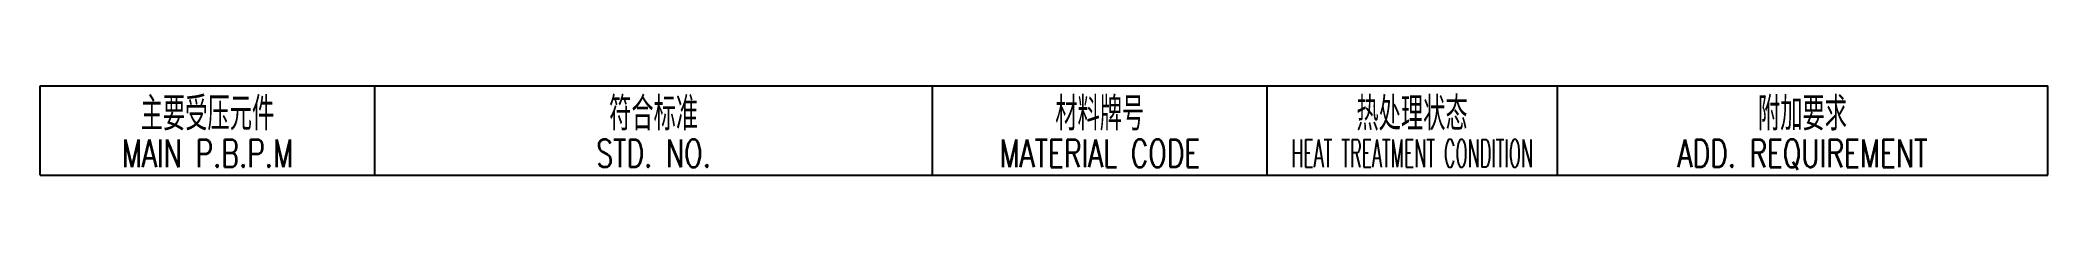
# Model space of a CAD drawing. Extents: x -180 to 0, y 26 to 34.
import ezdxf
from ezdxf.enums import TextEntityAlignment as Align

# ---------------------------------------------------------------- set-up
doc = ezdxf.new("R2010")
doc.units = 0
doc.header["$MEASUREMENT"] = 0
doc.layers.get('0').update_dxf_attribs({"linetype": 'CONTINUOUS'})
doc.styles.add('STADHLSD', font='romans.shx', dxfattribs={"width": 0.7, "bigfont": 'hlstd.shx'})

msp = doc.modelspace()

# ---------------------------------------------------------------- linework, layer by layer
at = {"color": 4, "linetype": 'Continuous'}
for p, q in [((-180, 25.94), (-180, 33.94)), ((-180, 33.94), (0, 33.94)), ((0, 25.94), (0, 33.94))]:
    msp.add_line(p, q, dxfattribs=at)
at = {"color": 2, "linetype": 'Continuous'}
for p, q in [((-150, 25.94), (-150, 33.94)), ((-100, 25.94), (-100, 33.94)), ((-70, 25.94), (-70, 33.94)), ((-44, 33.94), (-44, 25.94)), ((-180, 25.94), (0, 25.94))]:
    msp.add_line(p, q, dxfattribs=at)

# ---------------------------------------------------------------- texts
at = {"color": 2, "linetype": 'Continuous', "style": 'STADHLSD', "width": 0.7}
for s, p in [('主要受压元件', (-165, 32.94)), ('符合标准', (-125, 32.94)), ('材料牌号', (-85, 32.94)), ('热处理状态', (-57, 32.94)), ('附加要求', (-22, 32.94))]:
    msp.add_text(s, height=3, dxfattribs=at).set_placement(p, align=Align.TOP_CENTER)
at = {"color": 2, "linetype": 'Continuous', "style": 'STADHLSD'}
for s, width, p in [('MAIN P.B.P.M', 0.7, (-165, 26.64)), ('STD. NO.', 0.7, (-125, 26.64)), ('MATERIAL CODE', 0.7, (-85, 26.64)), ('HEAT TREATMENT CONDITION', 0.46, (-57, 26.64)), ('ADD. REQUIREMENT', 0.7, (-22, 26.64))]:
    msp.add_text(s, height=2.5, dxfattribs=dict(at, width=width)).set_placement(p, align=Align.CENTER)

doc.saveas('drawing.dxf')
